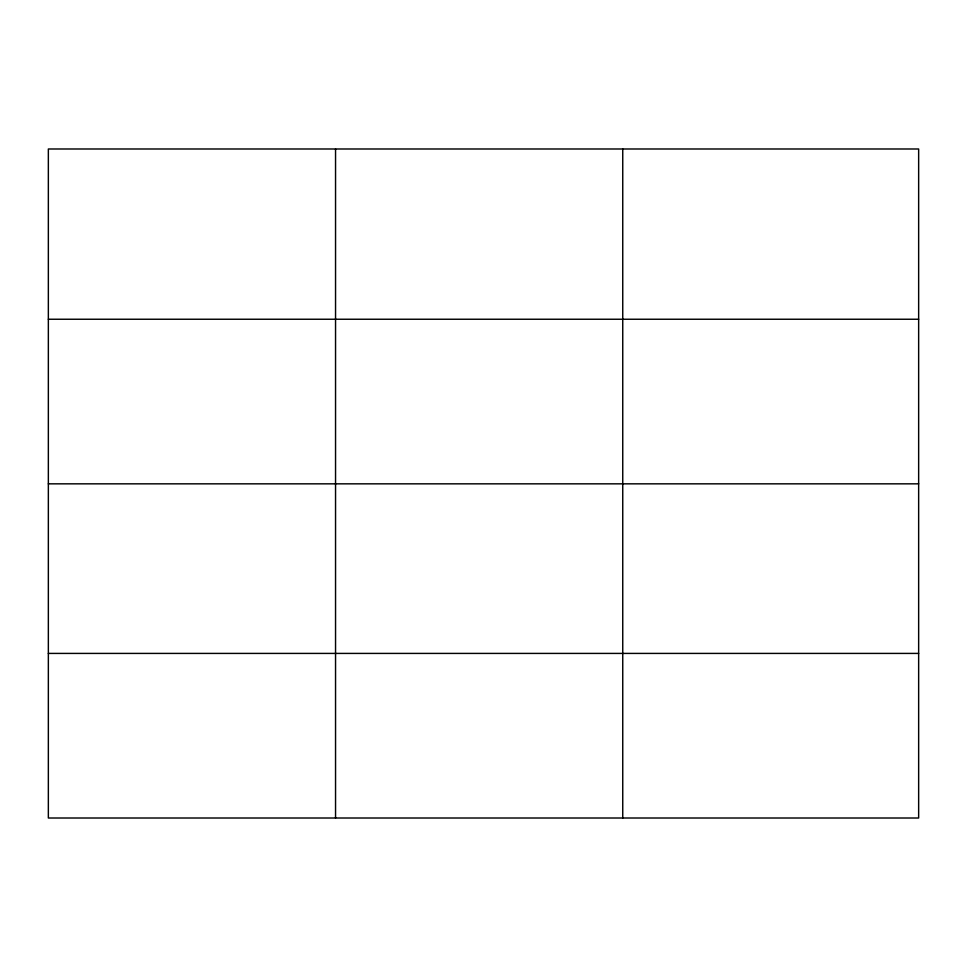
<?xml version="1.0" encoding="UTF-8"?>
<svg xmlns="http://www.w3.org/2000/svg" width="967" height="967" viewBox="0 0 967 967"><rect width="100%" height="100%" fill="white"/><g stroke="black" fill="none" stroke-linecap="round" stroke-linejoin="round"><path stroke-width="1.45" d="M918.65 483.838L918.65 148.991L48.35 148.991L48.35 818.009L918.65 818.009L918.65 483.838L48.35 483.838M48.35 319.243L918.65 319.243M48.35 653.414L918.65 653.414M622.748 148.991L622.748 818.009M335.549 148.991L335.549 818.009"/></g></svg>
